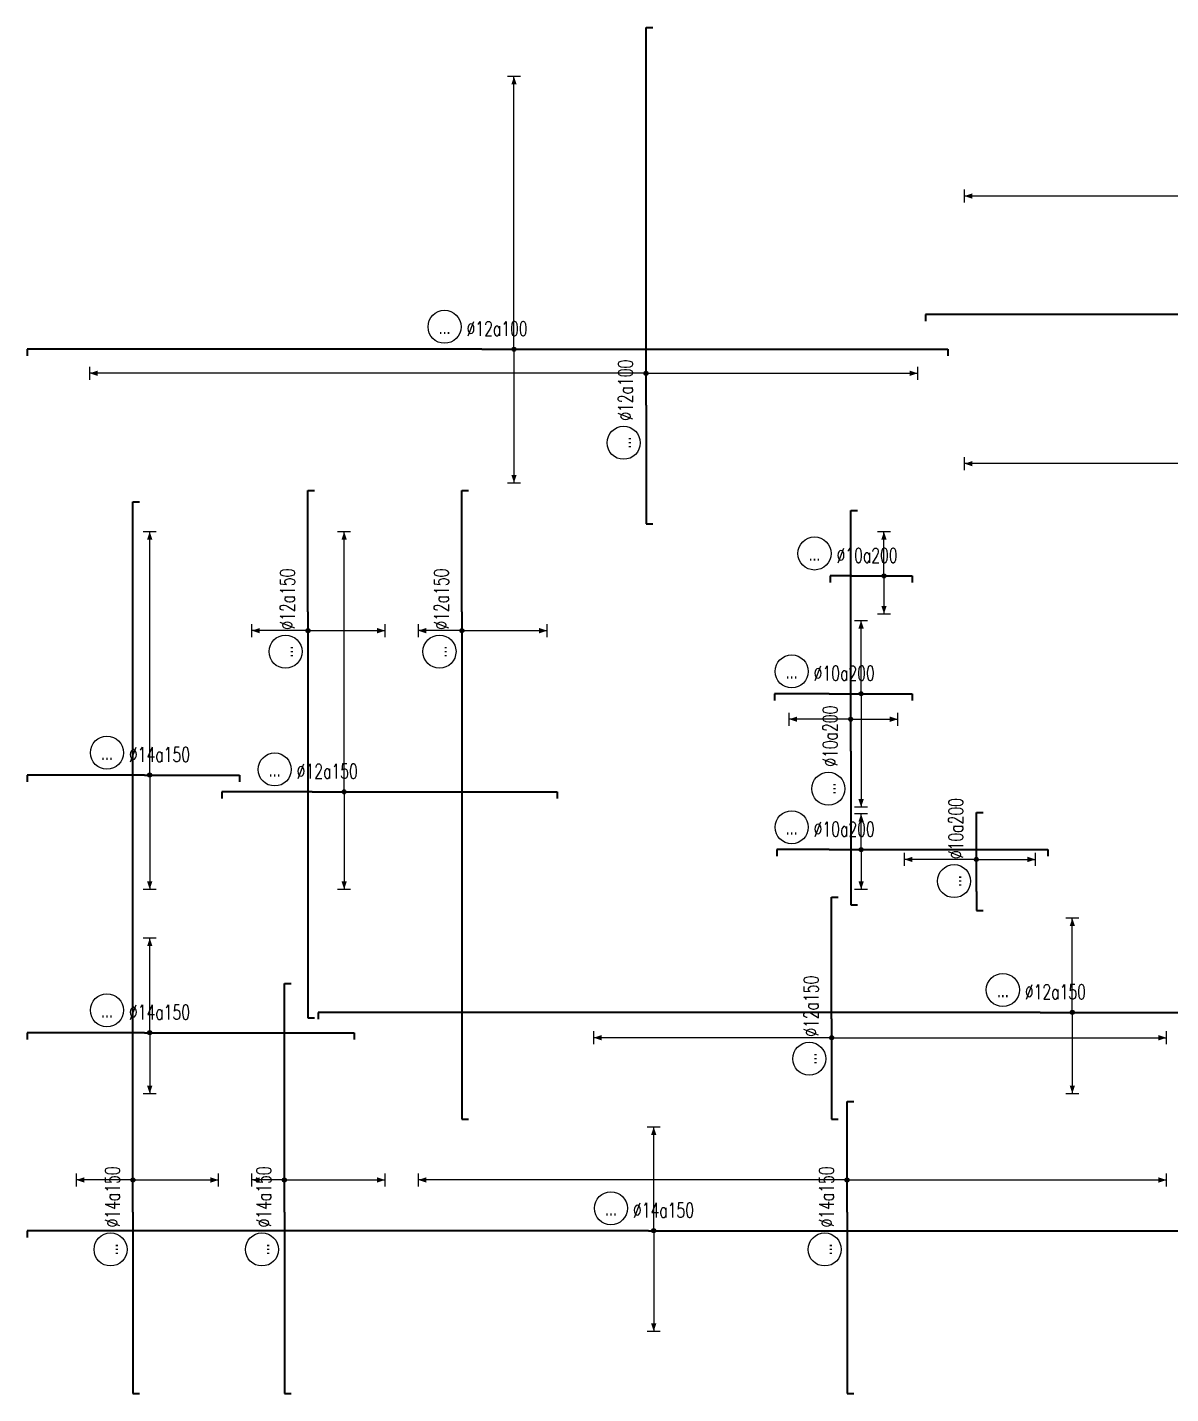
# Model space of a CAD drawing. Header units: millimetres. Extents: x 118516 to 587758, y -25561 to 50684.
# Drawn here: x 256320 to 282070, y 8320 to 39080 of the extents above; entities that cross this region are included whole.
import ezdxf
from ezdxf.enums import TextEntityAlignment as Align

# ---------------------------------------------------------------- set-up
doc = ezdxf.new("R2010")
doc.units = ezdxf.units.MM
doc.layers.get('0').update_dxf_attribs({"lineweight": 20})
for name, color, linetype, lineweight in [('NDC_S_DIM', 1, 'Continuous', 15), ('NDC_S_REBAR', 4, 'Continuous', 35), ('NDC_S_VN TEXT', 7, 'Continuous', 20)]:
    doc.layers.add(name, color=color, linetype=linetype, lineweight=lineweight)
doc.styles.add('ARIAL', font='arial.ttf', dxfattribs={"width": 0.7})
doc.styles.add('NDC_ROMANS', font='romans.shx', dxfattribs={"width": 0.7})

# ---------------------------------------------------------------- blocks, each defined once
blk = doc.blocks.new('*U23')
h = blk.add_hatch(color=6)
edge = h.paths.add_edge_path()
edge.add_arc((4.81, 0), 0.3, 0, 360)
at = {"layer": 'NDC_S_DIM', "color": 6}
for q in [(4.81, 39.04), (4.81, -14.63)]:
    blk.add_line((4.81, 0), q, dxfattribs=at)
for points in [[(3.81, 39.04, 0.2, 0.2, 0), (5.81, 39.04, 0, 0, 0)], [(3.81, -14.63, 0.2, 0.2, 0), (5.81, -14.63, 0, 0, 0)]]:
    blk.add_lwpolyline(points, format="xyseb", dxfattribs=at)
at = {"layer": 'NDC_S_DIM'}
blk.add_circle((-5.62, 3.36), 2.48, dxfattribs=at)
at = {"layer": 'NDC_S_DIM', "color": 6}
blk.add_circle((4.81, 0), 0.3, dxfattribs=at)
for points in [[(4.41, 37.84), (4.81, 39.04), (5.21, 37.84)], [(4.41, -13.43), (4.81, -14.63), (5.21, -13.43)]]:
    blk.add_solid(points, dxfattribs=at)
at = {"layer": 'NDC_S_REBAR'}
for p, q in [((0, 0), (-13.56, 0)), ((-13.56, 0), (-13.56, -1)), ((0, 0), (36.77, 0)), ((36.77, 0), (36.77, -1)), ((-13.56, -1), (-13.56, -1)), ((36.77, -1), (36.77, -1))]:
    blk.add_line(p, q, dxfattribs=at)
at = {"layer": 'NDC_S_VN TEXT', "style": 'ARIAL', "width": 0.7}
blk.add_attdef('KHT', text='', height=2.2, dxfattribs=at).set_placement((-5.62, 3.36), align=Align.MIDDLE_CENTER)
at = {"layer": 'NDC_S_VN TEXT', "color": 3, "style": 'NDC_ROMANS', "width": 0.7}
blk.add_attdef('DKT', (-2.32, 1.98), '', height=2.2, dxfattribs=at)
blk = doc.blocks.new('*U29')
h = blk.add_hatch(color=6)
edge = h.paths.add_edge_path()
edge.add_arc((-2.83, 0), 0.3, 0, 360)
at = {"layer": 'NDC_S_DIM', "color": 6}
for q in [(-2.83, 6.54), (-2.83, -12.79)]:
    blk.add_line((-2.83, 0), q, dxfattribs=at)
for points in [[(-3.83, 6.54, 0.2, 0.2, 0), (-1.83, 6.54, 0, 0, 0)], [(-3.83, -12.79, 0.2, 0.2, 0), (-1.83, -12.79, 0, 0, 0)]]:
    blk.add_lwpolyline(points, format="xyseb", dxfattribs=at)
at = {"layer": 'NDC_S_DIM'}
blk.add_circle((-5.98, 3.36), 2.48, dxfattribs=at)
at = {"layer": 'NDC_S_DIM', "color": 6}
blk.add_circle((-2.83, 0), 0.3, dxfattribs=at)
for points in [[(-3.23, 5.34), (-2.83, 6.54), (-2.43, 5.34)], [(-3.23, -11.59), (-2.83, -12.79), (-2.43, -11.59)]]:
    blk.add_solid(points, dxfattribs=at)
at = {"layer": 'NDC_S_REBAR'}
for p, q in [((0, 0), (-76.15, 0)), ((-76.15, 0), (-76.15, -1)), ((0, 0), (18.19, 0)), ((18.19, 0), (18.19, -1)), ((-76.15, -1), (-76.15, -1)), ((18.19, -1), (18.19, -1))]:
    blk.add_line(p, q, dxfattribs=at)
at = {"layer": 'NDC_S_VN TEXT', "style": 'ARIAL', "width": 0.7}
blk.add_attdef('KHT', text='', height=2.2, dxfattribs=at).set_placement((-5.98, 3.36), align=Align.MIDDLE_CENTER)
at = {"layer": 'NDC_S_VN TEXT', "color": 3, "style": 'NDC_ROMANS', "width": 0.7}
blk.add_attdef('DKT', (-2.68, 1.98), '', height=2.2, dxfattribs=at)
blk = doc.blocks.new('*U30')
h = blk.add_hatch(color=6)
edge = h.paths.add_edge_path()
edge.add_arc((4.81, 0), 0.3, 0, 360)
at = {"layer": 'NDC_S_DIM', "color": 6}
for q in [(4.81, 106.21), (4.81, -87.13)]:
    blk.add_line((4.81, 0), q, dxfattribs=at)
for points in [[(3.81, 106.21, 0.2, 0.2, 0), (5.81, 106.21, 0, 0, 0)], [(3.81, -87.13, 0.2, 0.2, 0), (5.81, -87.13, 0, 0, 0)]]:
    blk.add_lwpolyline(points, format="xyseb", dxfattribs=at)
at = {"layer": 'NDC_S_DIM'}
blk.add_circle((-5.62, 3.36), 2.48, dxfattribs=at)
at = {"layer": 'NDC_S_DIM', "color": 6}
blk.add_circle((4.81, 0), 0.3, dxfattribs=at)
for points in [[(4.41, 105.01), (4.81, 106.21), (5.21, 105.01)], [(4.41, -85.93), (4.81, -87.13), (5.21, -85.93)]]:
    blk.add_solid(points, dxfattribs=at)
at = {"layer": 'NDC_S_REBAR'}
for p, q in [((0, 0), (-44.4, 0)), ((-44.4, 0), (-44.4, -1)), ((0, 0), (30.14, 0)), ((30.14, 0), (30.14, -1)), ((-44.4, -1), (-44.4, -1)), ((30.14, -1), (30.14, -1))]:
    blk.add_line(p, q, dxfattribs=at)
at = {"layer": 'NDC_S_VN TEXT', "style": 'ARIAL', "width": 0.7}
blk.add_attdef('KHT', text='', height=2.2, dxfattribs=at).set_placement((-5.62, 3.36), align=Align.MIDDLE_CENTER)
at = {"layer": 'NDC_S_VN TEXT', "color": 3, "style": 'NDC_ROMANS', "width": 0.7}
blk.add_attdef('DKT', (-2.32, 1.98), '', height=2.2, dxfattribs=at)
blk = doc.blocks.new('*U36')
h = blk.add_hatch(color=6)
edge = h.paths.add_edge_path()
edge.add_arc((4.81, 0), 0.3, 0, 360)
at = {"layer": 'NDC_S_DIM', "color": 6}
for q in [(4.81, 5.38), (4.81, -5.95)]:
    blk.add_line((4.81, 0), q, dxfattribs=at)
for points in [[(3.81, 5.38, 0.2, 0.2, 0), (5.81, 5.38, 0, 0, 0)], [(3.81, -5.95, 0.2, 0.2, 0), (5.81, -5.95, 0, 0, 0)]]:
    blk.add_lwpolyline(points, format="xyseb", dxfattribs=at)
at = {"layer": 'NDC_S_DIM'}
blk.add_circle((-5.62, 3.36), 2.48, dxfattribs=at)
at = {"layer": 'NDC_S_DIM', "color": 6}
blk.add_circle((4.81, 0), 0.3, dxfattribs=at)
for points in [[(4.41, 4.18), (4.81, 5.38), (5.21, 4.18)], [(4.41, -4.75), (4.81, -5.95), (5.21, -4.75)]]:
    blk.add_solid(points, dxfattribs=at)
at = {"layer": 'NDC_S_REBAR'}
for p, q in [((0, 0), (-7.85, 0)), ((-7.85, 0), (-7.85, -1)), ((0, 0), (32.82, 0)), ((32.82, 0), (32.82, -1)), ((-7.85, -1), (-7.85, -1)), ((32.82, -1), (32.82, -1))]:
    blk.add_line(p, q, dxfattribs=at)
at = {"layer": 'NDC_S_VN TEXT', "style": 'ARIAL', "width": 0.7}
blk.add_attdef('KHT', text='', height=2.2, dxfattribs=at).set_placement((-5.62, 3.36), align=Align.MIDDLE_CENTER)
at = {"layer": 'NDC_S_VN TEXT', "color": 3, "style": 'NDC_ROMANS', "width": 0.7}
blk.add_attdef('DKT', (-2.32, 1.98), '', height=2.2, dxfattribs=at)
blk = doc.blocks.new('*U37')
h = blk.add_hatch(color=6)
edge = h.paths.add_edge_path()
edge.add_arc((4.81, 0), 0.3, 0, 360)
at = {"layer": 'NDC_S_DIM', "color": 6}
for q in [(4.81, 10.99), (4.81, -17.01)]:
    blk.add_line((4.81, 0), q, dxfattribs=at)
for points in [[(3.81, 10.99, 0.2, 0.2, 0), (5.81, 10.99, 0, 0, 0)], [(3.81, -17.01, 0.2, 0.2, 0), (5.81, -17.01, 0, 0, 0)]]:
    blk.add_lwpolyline(points, format="xyseb", dxfattribs=at)
at = {"layer": 'NDC_S_DIM'}
blk.add_circle((-5.62, 3.36), 2.48, dxfattribs=at)
at = {"layer": 'NDC_S_DIM', "color": 6}
blk.add_circle((4.81, 0), 0.3, dxfattribs=at)
for points in [[(4.41, 9.79), (4.81, 10.99), (5.21, 9.79)], [(4.41, -15.81), (4.81, -17.01), (5.21, -15.81)]]:
    blk.add_solid(points, dxfattribs=at)
at = {"layer": 'NDC_S_REBAR'}
for p, q in [((0, 0), (-8.18, 0)), ((-8.18, 0), (-8.18, -1)), ((0, 0), (12.48, 0)), ((12.48, 0), (12.48, -1)), ((-8.18, -1), (-8.18, -1)), ((12.48, -1), (12.48, -1))]:
    blk.add_line(p, q, dxfattribs=at)
at = {"layer": 'NDC_S_VN TEXT', "style": 'ARIAL', "width": 0.7}
blk.add_attdef('KHT', text='', height=2.2, dxfattribs=at).set_placement((-5.62, 3.36), align=Align.MIDDLE_CENTER)
at = {"layer": 'NDC_S_VN TEXT', "color": 3, "style": 'NDC_ROMANS', "width": 0.7}
blk.add_attdef('DKT', (-2.32, 1.98), '', height=2.2, dxfattribs=at)
blk = doc.blocks.new('*U38')
h = blk.add_hatch(color=6)
edge = h.paths.add_edge_path()
edge.add_arc((4.81, 0), 0.3, 0, 360)
at = {"layer": 'NDC_S_DIM', "color": 6}
for q in [(4.81, 6.63), (4.81, -5.71)]:
    blk.add_line((4.81, 0), q, dxfattribs=at)
for points in [[(3.81, 6.63, 0.2, 0.2, 0), (5.81, 6.63, 0, 0, 0)], [(3.81, -5.71, 0.2, 0.2, 0), (5.81, -5.71, 0, 0, 0)]]:
    blk.add_lwpolyline(points, format="xyseb", dxfattribs=at)
at = {"layer": 'NDC_S_DIM'}
blk.add_circle((-5.62, 3.36), 2.48, dxfattribs=at)
at = {"layer": 'NDC_S_DIM', "color": 6}
blk.add_circle((4.81, 0), 0.3, dxfattribs=at)
for points in [[(4.41, 5.43), (4.81, 6.63), (5.21, 5.43)], [(4.41, -4.51), (4.81, -5.71), (5.21, -4.51)]]:
    blk.add_solid(points, dxfattribs=at)
at = {"layer": 'NDC_S_REBAR'}
for p, q in [((0, 0), (-3.28, 0)), ((-3.28, 0), (-3.28, -1)), ((0, 0), (9.06, 0)), ((9.06, 0), (9.06, -1)), ((-3.28, -1), (-3.28, -1)), ((9.06, -1), (9.06, -1))]:
    blk.add_line(p, q, dxfattribs=at)
at = {"layer": 'NDC_S_VN TEXT', "style": 'ARIAL', "width": 0.7}
blk.add_attdef('KHT', text='', height=2.2, dxfattribs=at).set_placement((-5.62, 3.36), align=Align.MIDDLE_CENTER)
at = {"layer": 'NDC_S_VN TEXT', "color": 3, "style": 'NDC_ROMANS', "width": 0.7}
blk.add_attdef('DKT', (-2.32, 1.98), '', height=2.2, dxfattribs=at)
blk = doc.blocks.new('*U25')
h = blk.add_hatch(color=6)
edge = h.paths.add_edge_path()
edge.add_arc((4.81, 0), 0.3, 0, 360)
at = {"layer": 'NDC_S_DIM', "color": 6}
for q in [(4.81, 9.26), (4.81, -7.07)]:
    blk.add_line((4.81, 0), q, dxfattribs=at)
for points in [[(3.81, 9.26, 0.2, 0.2, 0), (5.81, 9.26, 0, 0, 0)], [(3.81, -7.07, 0.2, 0.2, 0), (5.81, -7.07, 0, 0, 0)]]:
    blk.add_lwpolyline(points, format="xyseb", dxfattribs=at)
at = {"layer": 'NDC_S_DIM'}
blk.add_circle((-5.62, 3.36), 2.48, dxfattribs=at)
at = {"layer": 'NDC_S_DIM', "color": 6}
blk.add_circle((4.81, 0), 0.3, dxfattribs=at)
for points in [[(4.41, 8.06), (4.81, 9.26), (5.21, 8.06)], [(4.41, -5.87), (4.81, -7.07), (5.21, -5.87)]]:
    blk.add_solid(points, dxfattribs=at)
at = {"layer": 'NDC_S_REBAR'}
for p, q in [((0, 0), (-23.03, 0)), ((-23.03, 0), (-23.03, -1)), ((0, 0), (36.12, 0)), ((36.12, 0), (36.12, -1)), ((-23.03, -1), (-23.03, -1)), ((36.12, -1), (36.12, -1))]:
    blk.add_line(p, q, dxfattribs=at)
at = {"layer": 'NDC_S_VN TEXT', "style": 'ARIAL', "width": 0.7}
blk.add_attdef('KHT', text='', height=2.2, dxfattribs=at).set_placement((-5.62, 3.36), align=Align.MIDDLE_CENTER)
at = {"layer": 'NDC_S_VN TEXT', "color": 3, "style": 'NDC_ROMANS', "width": 0.7}
blk.add_attdef('DKT', (-2.32, 1.98), '', height=2.2, dxfattribs=at)
blk = doc.blocks.new('*U19')
h = blk.add_hatch(color=6)
edge = h.paths.add_edge_path()
edge.add_arc((-75.12, 0), 0.3, 0, 360)
at = {"layer": 'NDC_S_DIM', "color": 6}
for q in [(-75.12, 35.75), (-75.12, -28.25)]:
    blk.add_line((-75.12, 0), q, dxfattribs=at)
for points in [[(-76.12, 35.75, 0.2, 0.2, 0), (-74.12, 35.75, 0, 0, 0)], [(-76.12, -28.25, 0.2, 0.2, 0), (-74.12, -28.25, 0, 0, 0)]]:
    blk.add_lwpolyline(points, format="xyseb", dxfattribs=at)
at = {"layer": 'NDC_S_DIM'}
blk.add_circle((-82.75, 3.36), 2.48, dxfattribs=at)
at = {"layer": 'NDC_S_DIM', "color": 6}
blk.add_circle((-75.12, 0), 0.3, dxfattribs=at)
for points in [[(-75.52, 34.55), (-75.12, 35.75), (-74.72, 34.55)], [(-75.52, -27.05), (-75.12, -28.25), (-74.72, -27.05)]]:
    blk.add_solid(points, dxfattribs=at)
at = {"layer": 'NDC_S_REBAR'}
for p, q in [((0, 0), (-140.95, 0)), ((-140.95, 0), (-140.95, -1)), ((0, 0), (137.25, 0)), ((137.25, 0), (137.25, -1)), ((-140.95, -1), (-140.95, -1)), ((137.25, -1), (137.25, -1))]:
    blk.add_line(p, q, dxfattribs=at)
at = {"layer": 'NDC_S_VN TEXT', "style": 'ARIAL', "width": 0.7}
blk.add_attdef('KHT', text='', height=2.2, dxfattribs=at).set_placement((-82.75, 3.36), align=Align.MIDDLE_CENTER)
at = {"layer": 'NDC_S_VN TEXT', "color": 3, "style": 'NDC_ROMANS', "width": 0.7}
blk.add_attdef('DKT', (-79.45, 1.98), '', height=2.2, dxfattribs=at)
blk = doc.blocks.new('*U21')
h = blk.add_hatch(color=6)
edge = h.paths.add_edge_path()
edge.add_arc((6.53, 0), 0.3, 0, 360)
at = {"layer": 'NDC_S_DIM', "color": 6}
for q in [(6.53, 81.06), (6.53, -112.28)]:
    blk.add_line((6.53, 0), q, dxfattribs=at)
for points in [[(5.53, 81.06, 0.2, 0.2, 0), (7.53, 81.06, 0, 0, 0)], [(5.53, -112.28, 0.2, 0.2, 0), (7.53, -112.28, 0, 0, 0)]]:
    blk.add_lwpolyline(points, format="xyseb", dxfattribs=at)
at = {"layer": 'NDC_S_DIM'}
blk.add_circle((3.49, 3.36), 2.48, dxfattribs=at)
at = {"layer": 'NDC_S_DIM', "color": 6}
blk.add_circle((6.53, 0), 0.3, dxfattribs=at)
for points in [[(6.13, 79.86), (6.53, 81.06), (6.93, 79.86)], [(6.13, -111.08), (6.53, -112.28), (6.93, -111.08)]]:
    blk.add_solid(points, dxfattribs=at)
at = {"layer": 'NDC_S_REBAR'}
for p, q in [((0, 0), (-2.52, 0)), ((-2.52, 0), (-2.52, -1)), ((0, 0), (20.15, 0)), ((20.15, 0), (20.15, 0)), ((20.15, 0), (20.15, 0)), ((-2.52, -1), (-2.52, -1))]:
    blk.add_line(p, q, dxfattribs=at)
at = {"layer": 'NDC_S_VN TEXT', "style": 'ARIAL', "width": 0.7}
blk.add_attdef('KHT', text='', height=2.2, dxfattribs=at).set_placement((3.49, 3.36), align=Align.MIDDLE_CENTER)
at = {"layer": 'NDC_S_VN TEXT', "color": 3, "style": 'NDC_ROMANS', "width": 0.7}
blk.add_attdef('DKT', (6.79, 1.98), '', height=2.2, dxfattribs=at)
blk = doc.blocks.new('*U40')
h = blk.add_hatch(color=6)
edge = h.paths.add_edge_path()
edge.add_arc((-2.83, 0), 0.3, 0, 360)
at = {"layer": 'NDC_S_DIM', "color": 6}
for q in [(-2.83, 8.43), (-2.83, -11.57)]:
    blk.add_line((-2.83, 0), q, dxfattribs=at)
for points in [[(-3.83, 8.43, 0.2, 0.2, 0), (-1.83, 8.43, 0, 0, 0)], [(-3.83, -11.57, 0.2, 0.2, 0), (-1.83, -11.57, 0, 0, 0)]]:
    blk.add_lwpolyline(points, format="xyseb", dxfattribs=at)
at = {"layer": 'NDC_S_DIM'}
blk.add_circle((-5.98, 3.36), 2.48, dxfattribs=at)
at = {"layer": 'NDC_S_DIM', "color": 6}
blk.add_circle((-2.83, 0), 0.3, dxfattribs=at)
for points in [[(-3.23, 7.23), (-2.83, 8.43), (-2.43, 7.23)], [(-3.23, -10.37), (-2.83, -11.57), (-2.43, -10.37)]]:
    blk.add_solid(points, dxfattribs=at)
at = {"layer": 'NDC_S_REBAR'}
for p, q in [((0, 0), (-60.93, 0)), ((-60.93, 0), (-60.93, -1)), ((0, 0), (18.19, 0)), ((18.19, 0), (18.19, -1)), ((-60.93, -1), (-60.93, -1)), ((18.19, -1), (18.19, -1))]:
    blk.add_line(p, q, dxfattribs=at)
at = {"layer": 'NDC_S_VN TEXT', "style": 'ARIAL', "width": 0.7}
blk.add_attdef('KHT', text='', height=2.2, dxfattribs=at).set_placement((-5.98, 3.36), align=Align.MIDDLE_CENTER)
at = {"layer": 'NDC_S_VN TEXT', "color": 3, "style": 'NDC_ROMANS', "width": 0.7}
blk.add_attdef('DKT', (-2.68, 1.98), '', height=2.2, dxfattribs=at)
blk = doc.blocks.new('*U41')
h = blk.add_hatch(color=6)
edge = h.paths.add_edge_path()
edge.add_arc((4.81, 0), 0.3, 0, 360)
at = {"layer": 'NDC_S_DIM', "color": 6}
for q in [(4.81, 14.14), (4.81, -12.19)]:
    blk.add_line((4.81, 0), q, dxfattribs=at)
for points in [[(3.81, 14.14, 0.2, 0.2, 0), (5.81, 14.14, 0, 0, 0)], [(3.81, -12.19, 0.2, 0.2, 0), (5.81, -12.19, 0, 0, 0)]]:
    blk.add_lwpolyline(points, format="xyseb", dxfattribs=at)
at = {"layer": 'NDC_S_DIM'}
blk.add_circle((-5.62, 3.36), 2.48, dxfattribs=at)
at = {"layer": 'NDC_S_DIM', "color": 6}
blk.add_circle((4.81, 0), 0.3, dxfattribs=at)
for points in [[(4.41, 12.94), (4.81, 14.14), (5.21, 12.94)], [(4.41, -10.99), (4.81, -12.19), (5.21, -10.99)]]:
    blk.add_solid(points, dxfattribs=at)
at = {"layer": 'NDC_S_REBAR'}
for p, q in [((0, 0), (-108.4, 0)), ((-108.4, 0), (-108.4, -1)), ((0, 0), (88.45, 0)), ((88.45, 0), (88.45, -1)), ((-108.4, -1), (-108.4, -1)), ((88.45, -1), (88.45, -1))]:
    blk.add_line(p, q, dxfattribs=at)
at = {"layer": 'NDC_S_VN TEXT', "style": 'ARIAL', "width": 0.7}
blk.add_attdef('KHT', text='', height=2.2, dxfattribs=at).set_placement((-5.62, 3.36), align=Align.MIDDLE_CENTER)
at = {"layer": 'NDC_S_VN TEXT', "color": 3, "style": 'NDC_ROMANS', "width": 0.7}
blk.add_attdef('DKT', (-2.32, 1.98), '', height=2.2, dxfattribs=at)
blk = doc.blocks.new('*U43')
h = blk.add_hatch(color=6)
edge = h.paths.add_edge_path()
edge.add_arc((-2.83, 0), 0.3, 0, 360)
at = {"layer": 'NDC_S_DIM', "color": 6}
for q in [(-2.83, 35.73), (-2.83, -50.27)]:
    blk.add_line((-2.83, 0), q, dxfattribs=at)
for points in [[(-3.83, 35.73, 0.2, 0.2, 0), (-1.83, 35.73, 0, 0, 0)], [(-3.83, -50.27, 0.2, 0.2, 0), (-1.83, -50.27, 0, 0, 0)]]:
    blk.add_lwpolyline(points, format="xyseb", dxfattribs=at)
at = {"layer": 'NDC_S_DIM'}
blk.add_circle((-5.98, 3.36), 2.48, dxfattribs=at)
at = {"layer": 'NDC_S_DIM', "color": 6}
blk.add_circle((-2.83, 0), 0.3, dxfattribs=at)
for points in [[(-3.23, 34.53), (-2.83, 35.73), (-2.43, 34.53)], [(-3.23, -49.07), (-2.83, -50.27), (-2.43, -49.07)]]:
    blk.add_solid(points, dxfattribs=at)
at = {"layer": 'NDC_S_REBAR'}
for p, q in [((0, 0), (-15.05, 0)), ((-15.05, 0), (-15.05, -1)), ((0, 0), (18.29, 0)), ((18.29, 0), (18.29, -1)), ((-15.05, -1), (-15.05, -1)), ((18.29, -1), (18.29, -1))]:
    blk.add_line(p, q, dxfattribs=at)
at = {"layer": 'NDC_S_VN TEXT', "style": 'ARIAL', "width": 0.7}
blk.add_attdef('KHT', text='', height=2.2, dxfattribs=at).set_placement((-5.98, 3.36), align=Align.MIDDLE_CENTER)
at = {"layer": 'NDC_S_VN TEXT', "color": 3, "style": 'NDC_ROMANS', "width": 0.7}
blk.add_attdef('DKT', (-2.68, 1.98), '', height=2.2, dxfattribs=at)
blk = doc.blocks.new('*U48')
h = blk.add_hatch(color=6)
edge = h.paths.add_edge_path()
edge.add_arc((4.81, 0), 0.3, 0, 360)
at = {"layer": 'NDC_S_DIM', "color": 6}
for q in [(4.81, 40.94), (4.81, -20.06)]:
    blk.add_line((4.81, 0), q, dxfattribs=at)
for points in [[(3.81, 40.94, 0.2, 0.2, 0), (5.81, 40.94, 0, 0, 0)], [(3.81, -20.06, 0.2, 0.2, 0), (5.81, -20.06, 0, 0, 0)]]:
    blk.add_lwpolyline(points, format="xyseb", dxfattribs=at)
at = {"layer": 'NDC_S_DIM'}
blk.add_circle((-5.62, 3.36), 2.48, dxfattribs=at)
at = {"layer": 'NDC_S_DIM', "color": 6}
blk.add_circle((4.81, 0), 0.3, dxfattribs=at)
for points in [[(4.41, 39.74), (4.81, 40.94), (5.21, 39.74)], [(4.41, -18.86), (4.81, -20.06), (5.21, -18.86)]]:
    blk.add_solid(points, dxfattribs=at)
at = {"layer": 'NDC_S_REBAR'}
for p, q in [((0, 0), (-68.26, 0)), ((-68.26, 0), (-68.26, -1)), ((0, 0), (69.94, 0)), ((69.94, 0), (69.94, -1)), ((-68.26, -1), (-68.26, -1)), ((69.94, -1), (69.94, -1))]:
    blk.add_line(p, q, dxfattribs=at)
at = {"layer": 'NDC_S_VN TEXT', "style": 'ARIAL', "width": 0.7}
blk.add_attdef('KHT', text='', height=2.2, dxfattribs=at).set_placement((-5.62, 3.36), align=Align.MIDDLE_CENTER)
at = {"layer": 'NDC_S_VN TEXT', "color": 3, "style": 'NDC_ROMANS', "width": 0.7}
blk.add_attdef('DKT', (-2.32, 1.98), '', height=2.2, dxfattribs=at)
blk = doc.blocks.new('*U49')
h = blk.add_hatch(color=6)
edge = h.paths.add_edge_path()
edge.add_arc((4.81, 0), 0.3, 0, 360)
at = {"layer": 'NDC_S_DIM', "color": 6}
for q in [(4.81, 83.53), (4.81, -40.8)]:
    blk.add_line((4.81, 0), q, dxfattribs=at)
for points in [[(3.81, 83.53, 0.2, 0.2, 0), (5.81, 83.53, 0, 0, 0)], [(3.81, -40.8, 0.2, 0.2, 0), (5.81, -40.8, 0, 0, 0)]]:
    blk.add_lwpolyline(points, format="xyseb", dxfattribs=at)
at = {"layer": 'NDC_S_DIM'}
blk.add_circle((-5.62, 3.36), 2.48, dxfattribs=at)
at = {"layer": 'NDC_S_DIM', "color": 6}
blk.add_circle((4.81, 0), 0.3, dxfattribs=at)
for points in [[(4.41, 82.33), (4.81, 83.53), (5.21, 82.33)], [(4.41, -39.6), (4.81, -40.8), (5.21, -39.6)]]:
    blk.add_solid(points, dxfattribs=at)
at = {"layer": 'NDC_S_REBAR'}
for p, q in [((0, 0), (-17.8, 0)), ((-17.8, 0), (-17.8, -1)), ((0, 0), (56.73, 0)), ((56.73, 0), (56.73, -1)), ((-17.8, -1), (-17.8, -1)), ((56.73, -1), (56.73, -1))]:
    blk.add_line(p, q, dxfattribs=at)
at = {"layer": 'NDC_S_VN TEXT', "style": 'ARIAL', "width": 0.7}
blk.add_attdef('KHT', text='', height=2.2, dxfattribs=at).set_placement((-5.62, 3.36), align=Align.MIDDLE_CENTER)
at = {"layer": 'NDC_S_VN TEXT', "color": 3, "style": 'NDC_ROMANS', "width": 0.7}
blk.add_attdef('DKT', (-2.32, 1.98), '', height=2.2, dxfattribs=at)
blk = doc.blocks.new('*U50')
h = blk.add_hatch(color=6)
edge = h.paths.add_edge_path()
edge.add_arc((0.8, 0), 0.3, 0, 360)
at = {"layer": 'NDC_S_DIM', "color": 6}
for q in [(0.8, 15.57), (0.8, -15.09)]:
    blk.add_line((0.8, 0), q, dxfattribs=at)
for points in [[(-0.2, 15.57, 0.2, 0.2, 0), (1.8, 15.57, 0, 0, 0)], [(-0.2, -15.09, 0.2, 0.2, 0), (1.8, -15.09, 0, 0, 0)]]:
    blk.add_lwpolyline(points, format="xyseb", dxfattribs=at)
at = {"layer": 'NDC_S_DIM'}
blk.add_circle((-5.62, 3.36), 2.48, dxfattribs=at)
at = {"layer": 'NDC_S_DIM', "color": 6}
blk.add_circle((0.8, 0), 0.3, dxfattribs=at)
for points in [[(0.4, 14.37), (0.8, 15.57), (1.2, 14.37)], [(0.4, -13.89), (0.8, -15.09), (1.2, -13.89)]]:
    blk.add_solid(points, dxfattribs=at)
at = {"layer": 'NDC_S_REBAR'}
for p, q in [((0, 0), (-93.25, 0)), ((-93.25, 0), (-93.25, -1)), ((0, 0), (82.29, 0)), ((82.29, 0), (82.29, -1)), ((-93.25, -1), (-93.25, -1)), ((82.29, -1), (82.29, -1))]:
    blk.add_line(p, q, dxfattribs=at)
at = {"layer": 'NDC_S_VN TEXT', "style": 'ARIAL', "width": 0.7}
blk.add_attdef('KHT', text='', height=2.2, dxfattribs=at).set_placement((-5.62, 3.36), align=Align.MIDDLE_CENTER)
at = {"layer": 'NDC_S_VN TEXT', "color": 3, "style": 'NDC_ROMANS', "width": 0.7}
blk.add_attdef('DKT', (-2.32, 1.98), '', height=2.2, dxfattribs=at)
blk = doc.blocks.new('*U51')
h = blk.add_hatch(color=6)
edge = h.paths.add_edge_path()
edge.add_arc((0.8, 0), 0.3, 0, 360)
at = {"layer": 'NDC_S_DIM', "color": 6}
for q in [(0.8, 14.19), (0.8, -9.14)]:
    blk.add_line((0.8, 0), q, dxfattribs=at)
for points in [[(-0.2, 14.19, 0.2, 0.2, 0), (1.8, 14.19, 0, 0, 0)], [(-0.2, -9.14, 0.2, 0.2, 0), (1.8, -9.14, 0, 0, 0)]]:
    blk.add_lwpolyline(points, format="xyseb", dxfattribs=at)
at = {"layer": 'NDC_S_DIM'}
blk.add_circle((-5.62, 3.36), 2.48, dxfattribs=at)
at = {"layer": 'NDC_S_DIM', "color": 6}
blk.add_circle((0.8, 0), 0.3, dxfattribs=at)
for points in [[(0.4, 12.99), (0.8, 14.19), (1.2, 12.99)], [(0.4, -7.94), (0.8, -9.14), (1.2, -7.94)]]:
    blk.add_solid(points, dxfattribs=at)
at = {"layer": 'NDC_S_REBAR'}
for p, q in [((0, 0), (-17.58, 0)), ((-17.58, 0), (-17.58, -1)), ((0, 0), (31.48, 0)), ((31.48, 0), (31.48, -1)), ((-17.58, -1), (-17.58, -1)), ((31.48, -1), (31.48, -1))]:
    blk.add_line(p, q, dxfattribs=at)
at = {"layer": 'NDC_S_VN TEXT', "style": 'ARIAL', "width": 0.7}
blk.add_attdef('KHT', text='', height=2.2, dxfattribs=at).set_placement((-5.62, 3.36), align=Align.MIDDLE_CENTER)
at = {"layer": 'NDC_S_VN TEXT', "color": 3, "style": 'NDC_ROMANS', "width": 0.7}
blk.add_attdef('DKT', (-2.32, 1.98), '', height=2.2, dxfattribs=at)
blk = doc.blocks.new('*U52')
h = blk.add_hatch(color=6)
edge = h.paths.add_edge_path()
edge.add_arc((0.8, 0), 0.3, 0, 360)
at = {"layer": 'NDC_S_DIM', "color": 6}
for q in [(0.8, 36.52), (0.8, -17.14)]:
    blk.add_line((0.8, 0), q, dxfattribs=at)
for points in [[(-0.2, 36.52, 0.2, 0.2, 0), (1.8, 36.52, 0, 0, 0)], [(-0.2, -17.14, 0.2, 0.2, 0), (1.8, -17.14, 0, 0, 0)]]:
    blk.add_lwpolyline(points, format="xyseb", dxfattribs=at)
at = {"layer": 'NDC_S_DIM'}
blk.add_circle((-5.62, 3.36), 2.48, dxfattribs=at)
at = {"layer": 'NDC_S_DIM', "color": 6}
blk.add_circle((0.8, 0), 0.3, dxfattribs=at)
for points in [[(0.4, 35.32), (0.8, 36.52), (1.2, 35.32)], [(0.4, -15.94), (0.8, -17.14), (1.2, -15.94)]]:
    blk.add_solid(points, dxfattribs=at)
at = {"layer": 'NDC_S_REBAR'}
for p, q in [((0, 0), (-17.58, 0)), ((-17.58, 0), (-17.58, -1)), ((0, 0), (14.29, 0)), ((14.29, 0), (14.29, -1)), ((-17.58, -1), (-17.58, -1)), ((14.29, -1), (14.29, -1))]:
    blk.add_line(p, q, dxfattribs=at)
at = {"layer": 'NDC_S_VN TEXT', "style": 'ARIAL', "width": 0.7}
blk.add_attdef('KHT', text='', height=2.2, dxfattribs=at).set_placement((-5.62, 3.36), align=Align.MIDDLE_CENTER)
at = {"layer": 'NDC_S_VN TEXT', "color": 3, "style": 'NDC_ROMANS', "width": 0.7}
blk.add_attdef('DKT', (-2.32, 1.98), '', height=2.2, dxfattribs=at)
blk = doc.blocks.new('*U53')
h = blk.add_hatch(color=6)
edge = h.paths.add_edge_path()
edge.add_arc((4.81, 0), 0.3, 0, 360)
at = {"layer": 'NDC_S_DIM', "color": 6}
for q in [(4.81, 8.49), (4.81, -12.85)]:
    blk.add_line((4.81, 0), q, dxfattribs=at)
for points in [[(3.81, 8.49, 0.2, 0.2, 0), (5.81, 8.49, 0, 0, 0)], [(3.81, -12.85, 0.2, 0.2, 0), (5.81, -12.85, 0, 0, 0)]]:
    blk.add_lwpolyline(points, format="xyseb", dxfattribs=at)
at = {"layer": 'NDC_S_DIM'}
blk.add_circle((-5.62, 3.36), 2.48, dxfattribs=at)
at = {"layer": 'NDC_S_DIM', "color": 6}
blk.add_circle((4.81, 0), 0.3, dxfattribs=at)
for points in [[(4.41, 7.29), (4.81, 8.49), (5.21, 7.29)], [(4.41, -11.65), (4.81, -12.85), (5.21, -11.65)]]:
    blk.add_solid(points, dxfattribs=at)
at = {"layer": 'NDC_S_REBAR'}
for p, q in [((0, 0), (-27.26, 0)), ((-27.26, 0), (-27.26, -1)), ((0, 0), (106.6, 0)), ((106.6, 0), (106.6, -1)), ((-27.26, -1), (-27.26, -1)), ((106.6, -1), (106.6, -1))]:
    blk.add_line(p, q, dxfattribs=at)
at = {"layer": 'NDC_S_VN TEXT', "style": 'ARIAL', "width": 0.7}
blk.add_attdef('KHT', text='', height=2.2, dxfattribs=at).set_placement((-5.62, 3.36), align=Align.MIDDLE_CENTER)
at = {"layer": 'NDC_S_VN TEXT', "color": 3, "style": 'NDC_ROMANS', "width": 0.7}
blk.add_attdef('DKT', (-2.32, 1.98), '', height=2.2, dxfattribs=at)
blk = doc.blocks.new('*U54')
h = blk.add_hatch(color=6)
edge = h.paths.add_edge_path()
edge.add_arc((4.81, 0), 0.3, 0, 360)
at = {"layer": 'NDC_S_DIM', "color": 6}
for q in [(4.81, 4.89), (4.81, -15.11)]:
    blk.add_line((4.81, 0), q, dxfattribs=at)
for points in [[(3.81, 4.89, 0.2, 0.2, 0), (5.81, 4.89, 0, 0, 0)], [(3.81, -15.11, 0.2, 0.2, 0), (5.81, -15.11, 0, 0, 0)]]:
    blk.add_lwpolyline(points, format="xyseb", dxfattribs=at)
at = {"layer": 'NDC_S_DIM'}
blk.add_circle((-5.62, 3.36), 2.48, dxfattribs=at)
at = {"layer": 'NDC_S_DIM', "color": 6}
blk.add_circle((4.81, 0), 0.3, dxfattribs=at)
for points in [[(4.41, 3.69), (4.81, 4.89), (5.21, 3.69)], [(4.41, -13.91), (4.81, -15.11), (5.21, -13.91)]]:
    blk.add_solid(points, dxfattribs=at)
at = {"layer": 'NDC_S_REBAR'}
for p, q in [((0, 0), (-27.26, 0)), ((-27.26, 0), (-27.26, -1)), ((0, 0), (34.3, 0)), ((34.3, 0), (34.3, -1)), ((-27.26, -1), (-27.26, -1)), ((34.3, -1), (34.3, -1))]:
    blk.add_line(p, q, dxfattribs=at)
at = {"layer": 'NDC_S_VN TEXT', "style": 'ARIAL', "width": 0.7}
blk.add_attdef('KHT', text='', height=2.2, dxfattribs=at).set_placement((-5.62, 3.36), align=Align.MIDDLE_CENTER)
at = {"layer": 'NDC_S_VN TEXT', "color": 3, "style": 'NDC_ROMANS', "width": 0.7}
blk.add_attdef('DKT', (-2.32, 1.98), '', height=2.2, dxfattribs=at)
blk = doc.blocks.new('*U55')
h = blk.add_hatch(color=6)
edge = h.paths.add_edge_path()
edge.add_arc((4.81, 0), 0.3, 0, 360)
at = {"layer": 'NDC_S_DIM', "color": 6}
for q in [(4.81, 64.38), (4.81, -47.95)]:
    blk.add_line((4.81, 0), q, dxfattribs=at)
for points in [[(3.81, 64.38, 0.2, 0.2, 0), (5.81, 64.38, 0, 0, 0)], [(3.81, -47.95, 0.2, 0.2, 0), (5.81, -47.95, 0, 0, 0)]]:
    blk.add_lwpolyline(points, format="xyseb", dxfattribs=at)
at = {"layer": 'NDC_S_DIM'}
blk.add_circle((-5.62, 3.36), 2.48, dxfattribs=at)
at = {"layer": 'NDC_S_DIM', "color": 6}
blk.add_circle((4.81, 0), 0.3, dxfattribs=at)
for points in [[(4.41, 63.18), (4.81, 64.38), (5.21, 63.18)], [(4.41, -46.75), (4.81, -47.95), (5.21, -46.75)]]:
    blk.add_solid(points, dxfattribs=at)
at = {"layer": 'NDC_S_REBAR'}
for p, q in [((0, 0), (-27.26, 0)), ((-27.26, 0), (-27.26, -1)), ((0, 0), (16.6, 0)), ((16.6, 0), (16.6, -1)), ((-27.26, -1), (-27.26, -1)), ((16.6, -1), (16.6, -1))]:
    blk.add_line(p, q, dxfattribs=at)
at = {"layer": 'NDC_S_VN TEXT', "style": 'ARIAL', "width": 0.7}
blk.add_attdef('KHT', text='', height=2.2, dxfattribs=at).set_placement((-5.62, 3.36), align=Align.MIDDLE_CENTER)
at = {"layer": 'NDC_S_VN TEXT', "color": 3, "style": 'NDC_ROMANS', "width": 0.7}
blk.add_attdef('DKT', (-2.32, 1.98), '', height=2.2, dxfattribs=at)
blk = doc.blocks.new('*U62')
h = blk.add_hatch(color=6)
edge = h.paths.add_edge_path()
edge.add_arc((4.81, 0), 0.3, 0, 360)
at = {"layer": 'NDC_S_DIM', "color": 6}
for q in [(4.81, 10.8), (4.81, -8.87)]:
    blk.add_line((4.81, 0), q, dxfattribs=at)
for points in [[(3.81, 10.8, 0.2, 0.2, 0), (5.81, 10.8, 0, 0, 0)], [(3.81, -8.87, 0.2, 0.2, 0), (5.81, -8.87, 0, 0, 0)]]:
    blk.add_lwpolyline(points, format="xyseb", dxfattribs=at)
at = {"layer": 'NDC_S_DIM'}
blk.add_circle((1.56, 3.36), 2.48, dxfattribs=at)
at = {"layer": 'NDC_S_DIM', "color": 6}
blk.add_circle((4.81, 0), 0.3, dxfattribs=at)
for points in [[(4.41, 9.6), (4.81, 10.8), (5.21, 9.6)], [(4.41, -7.67), (4.81, -8.87), (5.21, -7.67)]]:
    blk.add_solid(points, dxfattribs=at)
at = {"layer": 'NDC_S_REBAR'}
for p, q in [((0, 0), (-2.83, 0)), ((-2.83, 0), (-2.83, -1)), ((0, 0), (11.84, 0)), ((11.84, 0), (11.84, -1)), ((-2.83, -1), (-2.83, -1)), ((11.84, -1), (11.84, -1))]:
    blk.add_line(p, q, dxfattribs=at)
at = {"layer": 'NDC_S_VN TEXT', "style": 'ARIAL', "width": 0.7}
blk.add_attdef('KHT', text='', height=2.2, dxfattribs=at).set_placement((1.56, 3.36), align=Align.MIDDLE_CENTER)
at = {"layer": 'NDC_S_VN TEXT', "color": 3, "style": 'NDC_ROMANS', "width": 0.7}
blk.add_attdef('DKT', (4.86, 1.98), '', height=2.2, dxfattribs=at)

msp = doc.modelspace()

# ---------------------------------------------------------------- block references
at = {"layer": 'NDC_S_REBAR', "xscale": 150, "yscale": 150, "zscale": 150, "rotation": 90}
for name, p, values in [('*U49', (270254.3, 30570.1), {'KHT': '...', 'DKT': '%%c12a100'}), ('*U30', (293356, 34559.7), {'KHT': '...', 'DKT': '%%c12a300'}), ('*U21', (289583.3, 28277.8), {'KHT': '...', 'DKT': '%%c14a300'}), ('*U40', (262640.1, 25921.8), {'KHT': '...', 'DKT': '%%c12a150'}), ('*U29', (266106.5, 25921.8), {'KHT': '...', 'DKT': '%%c12a150'}), ('*U53', (258697.8, 12409.4), {'KHT': '...', 'DKT': '%%c14a150'}), ('*U25', (274864.1, 22782.3), {'KHT': '...', 'DKT': '%%c10a200'}), ('*U62', (277694.5, 19624.4), {'KHT': '...', 'DKT': '%%c10a200'}), ('*U43', (274433.9, 16757.2), {'KHT': '...', 'DKT': '%%c12a150'}), ('*U54', (262109, 12409.4), {'KHT': '...', 'DKT': '%%c14a150'}), ('*U55', (274781.8, 12409.4), {'KHT': '...', 'DKT': '%%c14a150'})]:
    msp.add_blockref(name, p, dxfattribs=at).add_auto_attribs(values)
at = {"layer": 'NDC_S_REBAR', "xscale": 150, "yscale": 150, "zscale": 150}
for name, p, values in [('*U48', (266559, 31834.1), {'KHT': '...', 'DKT': '%%c12a100'}), ('*U19', (297692.9, 32612.7), {'KHT': '...', 'DKT': '%%c12a300'}), ('*U52', (258957.2, 22246.5), {'KHT': '...', 'DKT': '%%c14a150'}), ('*U23', (262734.1, 21869), {'KHT': '...', 'DKT': '%%c12a150'}), ('*U38', (274891.4, 26731), {'KHT': '...', 'DKT': '%%c10a200'}), ('*U37', (274377.3, 24076.5), {'KHT': '...', 'DKT': '%%c10a200'}), ('*U36', (274377.3, 20567.8), {'KHT': '...', 'DKT': '%%c10a200'}), ('*U41', (279133, 16904.1), {'KHT': '...', 'DKT': '%%c12a150'}), ('*U51', (258957.2, 16446.3), {'KHT': '...', 'DKT': '%%c14a150'}), ('*U50', (270307.2, 11988.9), {'KHT': '...', 'DKT': '%%c14a150'})]:
    msp.add_blockref(name, p, dxfattribs=at).add_auto_attribs(values)

doc.saveas('drawing.dxf')
